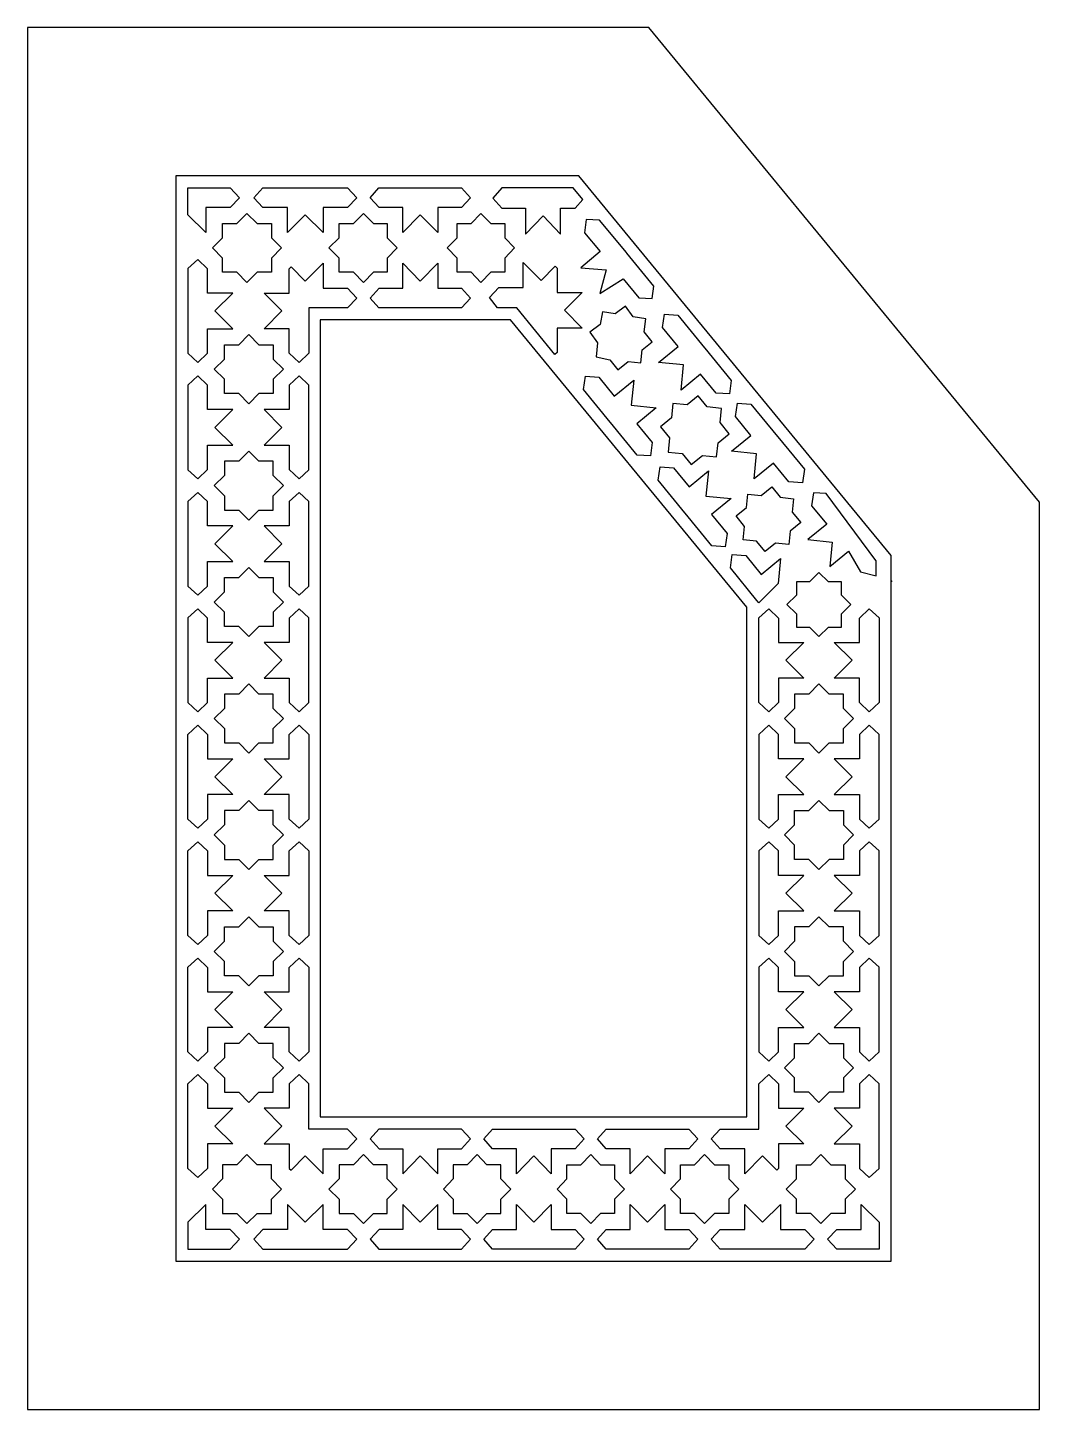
# Model space of a CAD drawing. Extents: x 1133 to 1638, y -327 to 363.
import ezdxf

# ---------------------------------------------------------------- set-up
doc = ezdxf.new("R2010")
doc.units = 0
doc.header["$MEASUREMENT"] = 0
for name, color, linetype in [('LAYER_1', 18, 'CONTINUOUS'), ('LAYER_2', 5, 'CONTINUOUS'), ('LAYER_3', 1, 'CONTINUOUS')]:
    doc.layers.add(name, color=color, linetype=linetype)

msp = doc.modelspace()

# ---------------------------------------------------------------- linework, layer by layer
at = {"layer": 'LAYER_1'}
for points in [[(1212.7, 282.59), (1212.83, 282.59), (1233.82, 282.59), (1238.38, 277.67), (1233.8, 272.76), (1221.6, 272.76), (1221.6, 272.76), (1221.6, 260.22), (1212.7, 269.13)], [(1271.24, 269.13), (1262.34, 260.22), (1262.34, 272.76), (1262.34, 272.76), (1250.13, 272.76), (1245.56, 277.67), (1250.12, 282.59), (1271.11, 282.59), (1271.24, 282.59), (1271.38, 282.59), (1292.37, 282.59), (1296.93, 277.67), (1292.35, 272.76), (1280.15, 272.76), (1280.15, 272.76), (1280.15, 260.22)], [(1328.68, 269.13), (1319.99, 260.22), (1319.99, 272.76), (1319.99, 272.76), (1308.09, 272.76), (1303.62, 277.67), (1308.07, 282.59), (1328.54, 282.59), (1328.68, 282.59), (1328.81, 282.59), (1349.28, 282.59), (1353.73, 277.67), (1349.27, 272.76), (1337.36, 272.76), (1337.36, 272.76), (1337.36, 260.22)], [(1404.92, 282.59), (1390.09, 282.59), (1389.95, 282.59), (1389.82, 282.59), (1369.35, 282.59), (1364.9, 277.49), (1369.36, 272.39), (1381.27, 272.39), (1381.27, 272.39), (1381.27, 259.39), (1389.95, 268.62), (1398.64, 259.39), (1398.64, 272.39), (1398.64, 272.39), (1405.99, 272.39), (1409.76, 276.7)], [(1242.17, 235.35), (1237.12, 240.4), (1229.98, 240.4), (1229.98, 247.54), (1224.93, 252.59), (1229.98, 257.64), (1229.98, 264.78), (1237.12, 264.78), (1242.17, 269.83), (1247.22, 264.78), (1254.36, 264.78), (1254.36, 257.64), (1259.41, 252.59), (1254.36, 247.54), (1254.36, 240.4), (1247.22, 240.4)], [(1300.32, 235.35), (1295.27, 240.4), (1288.12, 240.4), (1288.12, 247.54), (1283.07, 252.59), (1288.12, 257.64), (1288.12, 264.78), (1295.27, 264.78), (1300.32, 269.83), (1305.25, 264.78), (1312.21, 264.78), (1312.21, 257.64), (1317.14, 252.59), (1312.21, 247.54), (1312.21, 240.4), (1305.25, 240.4)], [(1358.94, 269.83), (1363.87, 264.78), (1370.83, 264.78), (1370.83, 257.64), (1375.76, 252.59), (1370.83, 247.54), (1370.83, 240.4), (1363.87, 240.4), (1358.94, 235.35), (1354.01, 240.4), (1347.04, 240.4), (1347.04, 247.54), (1342.11, 252.59), (1347.04, 257.64), (1347.04, 264.78), (1354.01, 264.78)], [(1431.64, 250.12), (1431.55, 250.22), (1418.19, 266.4), (1411.49, 266.74), (1410.66, 260.08), (1418.5, 250.72), (1418.5, 250.72), (1408.89, 242.67), (1421.43, 241.56), (1418.3, 229.88), (1429.94, 237.07), (1429.94, 237.07), (1437.77, 227.71), (1444.48, 227.36), (1445.26, 233.56), (1431.73, 250.01)], [(1226.16, 221.11), (1235.06, 230.01), (1222.53, 230.01), (1222.53, 230.01), (1222.53, 242.22), (1217.61, 246.8), (1212.7, 242.23), (1212.7, 221.25), (1212.7, 221.11), (1212.7, 220.97), (1212.7, 199.99), (1217.61, 195.42), (1222.53, 200), (1222.53, 212.21), (1222.53, 212.21), (1235.06, 212.21)], [(1273.1, 221.11), (1273.1, 220.97), (1273.1, 199.99), (1268.18, 195.42), (1263.26, 200), (1263.26, 212.21), (1263.26, 212.21), (1250.73, 212.21), (1259.63, 221.11), (1250.73, 230.01), (1263.26, 230.01), (1263.26, 230.01), (1263.26, 242.22), (1264.2, 243.09), (1271.24, 236.05), (1280.15, 244.95), (1280.15, 232.42), (1280.15, 232.42), (1292.35, 232.42), (1296.93, 227.5), (1292.37, 222.59), (1273.1, 222.59), (1273.1, 221.25)], [(1328.68, 222.59), (1328.54, 222.59), (1308.07, 222.59), (1303.62, 227.5), (1308.09, 232.42), (1319.99, 232.42), (1319.99, 232.42), (1319.99, 244.95), (1328.68, 236.05), (1337.36, 244.95), (1337.36, 232.42), (1337.36, 232.42), (1349.27, 232.42), (1353.73, 227.5), (1349.28, 222.59), (1328.81, 222.59)], [(1367.21, 222.59), (1363.3, 227.83), (1367.88, 232.75), (1380.09, 232.75), (1380.09, 232.75), (1380.09, 245.28), (1388.99, 236.38), (1396.03, 243.42), (1396.97, 242.55), (1396.97, 230.34), (1396.97, 230.34), (1409.5, 230.34), (1400.6, 221.44), (1409.5, 212.53), (1396.97, 212.53), (1396.97, 212.53), (1396.97, 200.33), (1395.91, 199.34), (1376.82, 222.59)], [(1416.44, 198.15), (1423.29, 196.75), (1427.37, 191.74), (1432.38, 195.83), (1438.81, 195.17), (1439.47, 201.61), (1444.48, 205.69), (1440.39, 210.7), (1441.2, 217.14), (1434.97, 218.18), (1431.18, 223.42), (1425.94, 219.64), (1419.56, 220.67), (1418.53, 214.29), (1413.28, 210.51), (1417.07, 205.27)], [(1470.58, 202.67), (1470.67, 202.56), (1483.93, 186.3), (1483, 179.65), (1476.3, 180.09), (1468.59, 189.55), (1468.59, 189.55), (1458.87, 181.63), (1460.15, 194.16), (1447.62, 195.43), (1457.33, 203.35), (1457.33, 203.35), (1449.62, 212.81), (1450.54, 219.47), (1457.23, 219.04), (1470.49, 202.77)], [(1225.85, 192.04), (1230.9, 197.09), (1230.9, 204.23), (1238.05, 204.23), (1243.1, 209.28), (1248.15, 204.23), (1255.29, 204.23), (1255.29, 197.09), (1260.34, 192.04), (1255.29, 186.98), (1255.29, 179.84), (1248.15, 179.84), (1243.1, 174.79), (1238.05, 179.84), (1230.9, 179.84), (1230.9, 186.98)], [(1226.16, 162.96), (1235.06, 171.87), (1222.53, 171.87), (1222.53, 171.87), (1222.53, 184.07), (1217.61, 188.65), (1212.7, 184.08), (1212.7, 163.1), (1212.7, 162.96), (1212.7, 162.82), (1212.7, 141.84), (1217.61, 137.27), (1222.53, 141.85), (1222.53, 154.06), (1222.53, 154.06), (1235.06, 154.06)], [(1273.1, 162.96), (1273.1, 163.1), (1273.1, 184.08), (1268.18, 188.65), (1263.26, 184.07), (1263.26, 171.87), (1263.26, 171.87), (1250.73, 171.87), (1259.63, 162.96), (1250.73, 154.06), (1263.26, 154.06), (1263.26, 154.06), (1263.26, 141.85), (1268.18, 137.27), (1273.1, 141.84), (1273.1, 162.82)], [(1433.95, 174), (1446.48, 172.72), (1436.76, 164.8), (1436.76, 164.8), (1444.47, 155.34), (1443.56, 148.69), (1436.86, 149.12), (1423.6, 165.38), (1423.51, 165.49), (1423.43, 165.6), (1410.17, 181.86), (1411.09, 188.51), (1417.79, 188.07), (1425.51, 178.61), (1425.51, 178.61), (1435.22, 186.53)], [(1452.34, 150.65), (1459.45, 149.93), (1463.96, 144.39), (1469.5, 148.91), (1476.6, 148.18), (1477.32, 155.29), (1482.86, 159.8), (1478.35, 165.34), (1479.07, 172.44), (1471.96, 173.17), (1467.45, 178.7), (1461.91, 174.19), (1454.81, 174.91), (1454.08, 167.81), (1448.55, 163.29), (1453.06, 157.76)], [(1507.14, 158.35), (1507.23, 158.24), (1520.52, 142.09), (1519.43, 135.26), (1512.73, 135.7), (1505.02, 145.16), (1505.02, 145.16), (1495.3, 137.24), (1496.57, 149.77), (1484.05, 151.04), (1493.76, 158.96), (1493.76, 158.96), (1486.05, 168.42), (1486.97, 175.08), (1493.74, 174.64), (1507.06, 158.46)], [(1225.85, 133.89), (1230.9, 128.83), (1230.9, 121.69), (1238.05, 121.69), (1243.1, 116.64), (1248.15, 121.69), (1255.29, 121.69), (1255.29, 128.83), (1260.34, 133.89), (1255.29, 138.94), (1255.29, 146.08), (1248.15, 146.08), (1243.1, 151.13), (1238.05, 146.08), (1230.9, 146.08), (1230.9, 138.94)], [(1471.27, 128.68), (1483.79, 127.4), (1474.08, 119.48), (1474.08, 119.48), (1481.79, 110.02), (1480.88, 103.37), (1474.18, 103.8), (1460.92, 120.06), (1460.83, 120.17), (1460.75, 120.28), (1447.49, 136.54), (1448.41, 143.19), (1455.11, 142.74), (1462.83, 133.29), (1462.83, 133.29), (1472.54, 141.21)], [(1489.87, 106.85), (1490.55, 113.54), (1486.3, 118.75), (1491.51, 122.99), (1492.19, 129.68), (1498.88, 129), (1504.09, 133.25), (1508.34, 128.04), (1515.03, 127.36), (1514.35, 120.67), (1518.6, 115.46), (1513.39, 111.21), (1512.71, 104.53), (1506.02, 105.21), (1500.81, 100.96), (1496.56, 106.17)], [(1226.16, 104.81), (1235.06, 113.72), (1222.53, 113.72), (1222.53, 113.72), (1222.53, 125.92), (1217.61, 130.5), (1212.7, 125.94), (1212.7, 104.95), (1212.7, 104.81), (1212.7, 104.67), (1212.7, 83.69), (1217.61, 79.13), (1222.53, 83.7), (1222.53, 95.91), (1222.53, 95.91), (1235.06, 95.91)], [(1273.1, 104.81), (1273.1, 104.95), (1273.1, 125.94), (1268.18, 130.5), (1263.26, 125.92), (1263.26, 113.72), (1263.26, 113.72), (1250.73, 113.72), (1259.63, 104.81), (1250.73, 95.91), (1263.26, 95.91), (1263.26, 95.91), (1263.26, 83.7), (1268.18, 79.13), (1273.1, 83.69), (1273.1, 104.67)], [(1497.7, 75.37), (1496.92, 76.32), (1496.84, 76.43), (1496.75, 76.53), (1483.49, 92.8), (1484.41, 99.44), (1491.12, 99), (1498.83, 89.54), (1498.83, 89.54), (1508.54, 97.46), (1507.27, 84.93)], [(1225.85, 75.74), (1230.9, 80.79), (1230.9, 87.93), (1238.05, 87.93), (1243.1, 92.98), (1248.15, 87.93), (1255.29, 87.93), (1255.29, 80.79), (1260.34, 75.74), (1255.29, 70.69), (1255.29, 63.55), (1248.15, 63.55), (1243.1, 58.49), (1238.05, 63.55), (1230.9, 63.55), (1230.9, 70.69)], [(1543.67, 74.49), (1538.99, 79.18), (1538.99, 85.79), (1532.38, 85.79), (1527.7, 90.47), (1523.02, 85.79), (1516.4, 85.79), (1516.4, 79.18), (1511.72, 74.49), (1516.4, 69.81), (1516.4, 63.2), (1523.02, 63.2), (1527.7, 58.52), (1532.38, 63.2), (1538.99, 63.2), (1538.99, 69.81)], [(1226.16, 46.66), (1235.06, 55.57), (1222.53, 55.57), (1222.53, 55.57), (1222.53, 67.77), (1217.61, 72.35), (1212.7, 67.79), (1212.7, 46.8), (1212.7, 46.66), (1212.7, 46.52), (1212.7, 25.54), (1217.61, 20.98), (1222.53, 25.55), (1222.53, 37.76), (1222.53, 37.76), (1235.06, 37.76)], [(1273.1, 46.66), (1273.1, 46.8), (1273.1, 67.79), (1268.18, 72.35), (1263.26, 67.77), (1263.26, 55.57), (1263.26, 55.57), (1250.73, 55.57), (1259.63, 46.66), (1250.73, 37.76), (1263.26, 37.76), (1263.26, 37.76), (1263.26, 25.55), (1268.18, 20.98), (1273.1, 25.54), (1273.1, 46.52)], [(1497.7, 46.66), (1497.7, 46.8), (1497.7, 67.79), (1502.61, 72.35), (1507.53, 67.77), (1507.53, 55.57), (1507.53, 55.57), (1520.06, 55.57), (1511.16, 46.66), (1520.06, 37.76), (1507.53, 37.76), (1507.53, 37.76), (1507.53, 25.55), (1502.61, 20.98), (1497.7, 25.54), (1497.7, 46.52)], [(1544.23, 46.66), (1535.33, 55.57), (1547.86, 55.57), (1547.86, 55.57), (1547.86, 67.77), (1552.78, 72.35), (1557.7, 67.79), (1557.7, 46.8), (1557.7, 46.66), (1557.7, 46.52), (1557.7, 25.54), (1552.78, 20.98), (1547.86, 25.55), (1547.86, 37.76), (1547.86, 37.76), (1535.33, 37.76)], [(1225.85, 17.59), (1230.9, 12.53), (1230.9, 5.39), (1238.05, 5.39), (1243.1, 0.34), (1248.15, 5.39), (1255.29, 5.39), (1255.29, 12.53), (1260.34, 17.59), (1255.29, 22.64), (1255.29, 29.78), (1248.15, 29.78), (1243.1, 34.83), (1238.05, 29.78), (1230.9, 29.78), (1230.9, 22.64)], [(1510.45, 17.59), (1515.5, 12.53), (1515.5, 5.39), (1522.64, 5.39), (1527.7, 0.34), (1532.75, 5.39), (1539.89, 5.39), (1539.89, 12.53), (1544.94, 17.59), (1539.89, 22.64), (1539.89, 29.78), (1532.75, 29.78), (1527.7, 34.83), (1522.64, 29.78), (1515.5, 29.78), (1515.5, 22.64)], [(1226.16, -11.49), (1235.06, -20.39), (1222.53, -20.39), (1222.53, -20.39), (1222.53, -32.6), (1217.61, -37.18), (1212.7, -32.61), (1212.7, -11.63), (1212.7, -11.49), (1212.7, -11.35), (1212.7, 9.63), (1217.61, 14.2), (1222.53, 9.62), (1222.53, -2.58), (1222.53, -2.58), (1235.06, -2.58)], [(1273.1, -11.49), (1273.1, -11.63), (1273.1, -32.61), (1268.18, -37.18), (1263.26, -32.6), (1263.26, -20.39), (1263.26, -20.39), (1250.73, -20.39), (1259.63, -11.49), (1250.73, -2.58), (1263.26, -2.58), (1263.26, -2.58), (1263.26, 9.62), (1268.18, 14.2), (1273.1, 9.63), (1273.1, -11.35)], [(1497.7, -11.49), (1497.7, -11.63), (1497.7, -32.61), (1502.61, -37.18), (1507.53, -32.6), (1507.53, -20.39), (1507.53, -20.39), (1520.06, -20.39), (1511.16, -11.49), (1520.06, -2.58), (1507.53, -2.58), (1507.53, -2.58), (1507.53, 9.62), (1502.61, 14.2), (1497.7, 9.63), (1497.7, -11.35)], [(1544.23, -11.49), (1535.33, -20.39), (1547.86, -20.39), (1547.86, -20.39), (1547.86, -32.6), (1552.78, -37.18), (1557.7, -32.61), (1557.7, -11.63), (1557.7, -11.49), (1557.7, -11.35), (1557.7, 9.63), (1552.78, 14.2), (1547.86, 9.62), (1547.86, -2.58), (1547.86, -2.58), (1535.33, -2.58)], [(1225.85, -40.56), (1230.9, -45.62), (1230.9, -52.76), (1238.05, -52.76), (1243.1, -57.81), (1248.15, -52.76), (1255.29, -52.76), (1255.29, -45.62), (1260.34, -40.56), (1255.29, -35.51), (1255.29, -28.37), (1248.15, -28.37), (1243.1, -23.32), (1238.05, -28.37), (1230.9, -28.37), (1230.9, -35.51)], [(1544.94, -40.56), (1539.89, -45.62), (1539.89, -52.76), (1532.75, -52.76), (1527.7, -57.81), (1522.64, -52.76), (1515.5, -52.76), (1515.5, -45.62), (1510.45, -40.56), (1515.5, -35.51), (1515.5, -28.37), (1522.64, -28.37), (1527.7, -23.32), (1532.75, -28.37), (1539.89, -28.37), (1539.89, -35.51)], [(1226.16, -69.64), (1235.06, -78.54), (1222.53, -78.54), (1222.53, -78.54), (1222.53, -90.75), (1217.61, -95.33), (1212.7, -90.76), (1212.7, -69.78), (1212.7, -69.64), (1212.7, -69.5), (1212.7, -48.51), (1217.61, -43.95), (1222.53, -48.53), (1222.53, -60.73), (1222.53, -60.73), (1235.06, -60.73)], [(1273.1, -69.64), (1273.1, -69.78), (1273.1, -90.76), (1268.18, -95.33), (1263.26, -90.75), (1263.26, -78.54), (1263.26, -78.54), (1250.73, -78.54), (1259.63, -69.64), (1250.73, -60.73), (1263.26, -60.73), (1263.26, -60.73), (1263.26, -48.53), (1268.18, -43.95), (1273.1, -48.51), (1273.1, -69.5)], [(1497.7, -69.64), (1497.7, -69.78), (1497.7, -90.76), (1502.61, -95.33), (1507.53, -90.75), (1507.53, -78.54), (1507.53, -78.54), (1520.06, -78.54), (1511.16, -69.64), (1520.06, -60.73), (1507.53, -60.73), (1507.53, -60.73), (1507.53, -48.53), (1502.61, -43.95), (1497.7, -48.51), (1497.7, -69.5)], [(1544.23, -69.64), (1535.33, -78.54), (1547.86, -78.54), (1547.86, -78.54), (1547.86, -90.75), (1552.78, -95.33), (1557.7, -90.76), (1557.7, -69.78), (1557.7, -69.64), (1557.7, -69.5), (1557.7, -48.51), (1552.78, -43.95), (1547.86, -48.53), (1547.86, -60.73), (1547.86, -60.73), (1535.33, -60.73)], [(1225.85, -98.71), (1230.9, -93.66), (1230.9, -86.52), (1238.05, -86.52), (1243.1, -81.47), (1248.15, -86.52), (1255.29, -86.52), (1255.29, -93.66), (1260.34, -98.71), (1255.29, -103.76), (1255.29, -110.91), (1248.15, -110.91), (1243.1, -115.96), (1238.05, -110.91), (1230.9, -110.91), (1230.9, -103.76)], [(1544.94, -98.71), (1539.89, -93.66), (1539.89, -86.52), (1532.75, -86.52), (1527.7, -81.47), (1522.64, -86.52), (1515.5, -86.52), (1515.5, -93.66), (1510.45, -98.71), (1515.5, -103.76), (1515.5, -110.91), (1522.64, -110.91), (1527.7, -115.96), (1532.75, -110.91), (1539.89, -110.91), (1539.89, -103.76)], [(1226.16, -127.79), (1235.06, -136.69), (1222.53, -136.69), (1222.53, -136.69), (1222.53, -148.9), (1217.61, -153.47), (1212.7, -148.91), (1212.7, -127.93), (1212.7, -127.79), (1212.7, -127.65), (1212.7, -106.66), (1217.61, -102.1), (1222.53, -106.68), (1222.53, -118.88), (1222.53, -118.88), (1235.06, -118.88)], [(1273.1, -127.79), (1273.1, -127.93), (1273.1, -148.91), (1268.18, -153.47), (1263.26, -148.9), (1263.26, -136.69), (1263.26, -136.69), (1250.73, -136.69), (1259.63, -127.79), (1250.73, -118.88), (1263.26, -118.88), (1263.26, -118.88), (1263.26, -106.68), (1268.18, -102.1), (1273.1, -106.66), (1273.1, -127.65)], [(1497.7, -127.79), (1497.7, -127.93), (1497.7, -148.91), (1502.61, -153.47), (1507.53, -148.9), (1507.53, -136.69), (1507.53, -136.69), (1520.06, -136.69), (1511.16, -127.79), (1520.06, -118.88), (1507.53, -118.88), (1507.53, -118.88), (1507.53, -106.68), (1502.61, -102.1), (1497.7, -106.66), (1497.7, -127.65)], [(1544.23, -127.79), (1535.33, -136.69), (1547.86, -136.69), (1547.86, -136.69), (1547.86, -148.9), (1552.78, -153.47), (1557.7, -148.91), (1557.7, -127.93), (1557.7, -127.79), (1557.7, -127.65), (1557.7, -106.66), (1552.78, -102.1), (1547.86, -106.68), (1547.86, -118.88), (1547.86, -118.88), (1535.33, -118.88)], [(1225.85, -156.86), (1230.9, -161.91), (1230.9, -169.06), (1238.05, -169.06), (1243.1, -174.11), (1248.15, -169.06), (1255.29, -169.06), (1255.29, -161.91), (1260.34, -156.86), (1255.29, -151.81), (1255.29, -144.67), (1248.15, -144.67), (1243.1, -139.62), (1238.05, -144.67), (1230.9, -144.67), (1230.9, -151.81)], [(1544.94, -156.86), (1539.89, -161.91), (1539.89, -169.06), (1532.75, -169.06), (1527.7, -174.11), (1522.64, -169.06), (1515.5, -169.06), (1515.5, -161.91), (1510.45, -156.86), (1515.5, -151.81), (1515.5, -144.67), (1522.64, -144.67), (1527.7, -139.62), (1532.75, -144.67), (1539.89, -144.67), (1539.89, -151.81)], [(1226.16, -185.94), (1235.06, -194.84), (1222.53, -194.84), (1222.53, -194.84), (1222.53, -207.05), (1217.61, -211.62), (1212.7, -207.06), (1212.7, -186.07), (1212.7, -185.94), (1212.7, -185.8), (1212.7, -164.81), (1217.61, -160.25), (1222.53, -164.83), (1222.53, -177.03), (1222.53, -177.03), (1235.06, -177.03)], [(1273.1, -185.94), (1273.1, -185.8), (1273.1, -164.81), (1268.18, -160.25), (1263.26, -164.83), (1263.26, -177.03), (1263.26, -177.03), (1250.73, -177.03), (1259.63, -185.94), (1250.73, -194.84), (1263.26, -194.84), (1263.26, -194.84), (1263.26, -207.05), (1264.2, -207.92), (1271.24, -200.88), (1280.15, -209.78), (1280.15, -197.25), (1280.15, -197.25), (1292.35, -197.25), (1296.93, -192.33), (1292.37, -187.41), (1273.1, -187.41), (1273.1, -186.07)], [(1497.7, -185.94), (1497.7, -185.8), (1497.7, -164.81), (1502.61, -160.25), (1507.53, -164.83), (1507.53, -177.03), (1507.53, -177.03), (1520.06, -177.03), (1511.16, -185.94), (1520.06, -194.84), (1507.53, -194.84), (1507.53, -194.84), (1507.53, -207.05), (1506.59, -207.92), (1499.55, -200.88), (1490.64, -209.78), (1490.64, -197.25), (1490.64, -197.25), (1478.44, -197.25), (1473.86, -192.33), (1478.42, -187.41), (1497.7, -187.41), (1497.7, -186.07)], [(1544.23, -185.94), (1535.33, -194.84), (1547.86, -194.84), (1547.86, -194.84), (1547.86, -207.05), (1552.78, -211.62), (1557.7, -207.06), (1557.7, -186.07), (1557.7, -185.94), (1557.7, -185.8), (1557.7, -164.81), (1552.78, -160.25), (1547.86, -164.83), (1547.86, -177.03), (1547.86, -177.03), (1535.33, -177.03)], [(1328.68, -187.41), (1328.54, -187.41), (1308.07, -187.41), (1303.62, -192.33), (1308.09, -197.25), (1319.99, -197.25), (1319.99, -197.25), (1319.99, -209.78), (1328.68, -200.88), (1337.36, -209.78), (1337.36, -197.25), (1337.36, -197.25), (1349.27, -197.25), (1353.73, -192.33), (1349.28, -187.41), (1328.81, -187.41)], [(1385.4, -187.41), (1385.53, -187.41), (1406, -187.41), (1410.45, -192.33), (1405.99, -197.25), (1394.08, -197.25), (1394.08, -197.25), (1394.08, -209.78), (1385.4, -200.88), (1376.71, -209.78), (1376.71, -197.25), (1376.71, -197.25), (1364.81, -197.25), (1360.34, -192.33), (1364.79, -187.41), (1385.26, -187.41)], [(1442.11, -187.41), (1442.25, -187.41), (1462.72, -187.41), (1467.17, -192.33), (1462.7, -197.25), (1450.8, -197.25), (1450.8, -197.25), (1450.8, -209.78), (1442.11, -200.88), (1433.43, -209.78), (1433.43, -197.25), (1433.43, -197.25), (1421.52, -197.25), (1417.06, -192.33), (1421.51, -187.41), (1441.98, -187.41)], [(1242.17, -200.17), (1237.12, -205.22), (1229.98, -205.22), (1229.98, -212.36), (1224.93, -217.41), (1229.98, -222.47), (1229.98, -229.61), (1237.12, -229.61), (1242.17, -234.66), (1247.22, -229.61), (1254.36, -229.61), (1254.36, -222.47), (1259.41, -217.41), (1254.36, -212.36), (1254.36, -205.22), (1247.22, -205.22)], [(1300.32, -200.17), (1295.27, -205.22), (1288.12, -205.22), (1288.12, -212.36), (1283.07, -217.41), (1288.12, -222.47), (1288.12, -229.61), (1295.27, -229.61), (1300.32, -234.66), (1305.25, -229.61), (1312.21, -229.61), (1312.21, -222.47), (1317.14, -217.41), (1312.21, -212.36), (1312.21, -205.22), (1305.25, -205.22)], [(1357.04, -200.17), (1352.11, -205.22), (1345.14, -205.22), (1345.14, -212.36), (1340.22, -217.41), (1345.14, -222.47), (1345.14, -229.61), (1352.11, -229.61), (1357.04, -234.66), (1361.97, -229.61), (1368.93, -229.61), (1368.93, -222.47), (1373.86, -217.41), (1368.93, -212.36), (1368.93, -205.22), (1361.97, -205.22)], [(1413.76, -200.17), (1418.68, -205.22), (1425.65, -205.22), (1425.65, -212.36), (1430.58, -217.41), (1425.65, -222.47), (1425.65, -229.61), (1418.68, -229.61), (1413.76, -234.66), (1408.83, -229.61), (1401.86, -229.61), (1401.86, -222.47), (1396.93, -217.41), (1401.86, -212.36), (1401.86, -205.22), (1408.83, -205.22)], [(1470.47, -200.17), (1475.53, -205.22), (1482.67, -205.22), (1482.67, -212.36), (1487.72, -217.41), (1482.67, -222.47), (1482.67, -229.61), (1475.53, -229.61), (1470.47, -234.66), (1465.54, -229.61), (1458.58, -229.61), (1458.58, -222.47), (1453.65, -217.41), (1458.58, -212.36), (1458.58, -205.22), (1465.54, -205.22)], [(1528.62, -200.17), (1533.68, -205.22), (1540.82, -205.22), (1540.82, -212.36), (1545.87, -217.41), (1540.82, -222.47), (1540.82, -229.61), (1533.68, -229.61), (1528.62, -234.66), (1523.57, -229.61), (1516.43, -229.61), (1516.43, -222.47), (1511.38, -217.41), (1516.43, -212.36), (1516.43, -205.22), (1523.57, -205.22)], [(1212.7, -247.41), (1212.83, -247.41), (1233.82, -247.41), (1238.38, -242.5), (1233.8, -237.58), (1221.6, -237.58), (1221.6, -237.58), (1221.6, -225.05), (1212.7, -233.95)], [(1271.24, -233.95), (1262.34, -225.05), (1262.34, -237.58), (1262.34, -237.58), (1250.13, -237.58), (1245.56, -242.5), (1250.12, -247.41), (1271.11, -247.41), (1271.24, -247.41), (1271.38, -247.41), (1292.37, -247.41), (1296.93, -242.5), (1292.35, -237.58), (1280.15, -237.58), (1280.15, -237.58), (1280.15, -225.05)], [(1328.68, -233.95), (1319.99, -225.05), (1319.99, -237.58), (1319.99, -237.58), (1308.09, -237.58), (1303.62, -242.5), (1308.07, -247.41), (1328.54, -247.41), (1328.68, -247.41), (1328.81, -247.41), (1349.28, -247.41), (1353.73, -242.5), (1349.27, -237.58), (1337.36, -237.58), (1337.36, -237.58), (1337.36, -225.05)], [(1385.4, -233.95), (1394.08, -225.05), (1394.08, -237.58), (1394.08, -237.58), (1405.99, -237.58), (1410.45, -242.5), (1406, -247.41), (1385.53, -247.41), (1385.4, -247.41), (1385.26, -247.41), (1364.79, -247.41), (1360.34, -242.5), (1364.81, -237.58), (1376.71, -237.58), (1376.71, -237.58), (1376.71, -225.05)], [(1442.11, -233.95), (1450.8, -225.05), (1450.8, -237.58), (1450.8, -237.58), (1462.7, -237.58), (1467.17, -242.5), (1462.72, -247.41), (1442.25, -247.41), (1442.11, -247.41), (1441.98, -247.41), (1421.51, -247.41), (1417.06, -242.5), (1421.52, -237.58), (1433.43, -237.58), (1433.43, -237.58), (1433.43, -225.05)], [(1499.55, -233.95), (1508.45, -225.05), (1508.45, -237.58), (1508.45, -237.58), (1520.66, -237.58), (1525.23, -242.5), (1520.67, -247.41), (1499.69, -247.41), (1499.55, -247.41), (1499.41, -247.41), (1478.42, -247.41), (1473.86, -242.5), (1478.44, -237.58), (1490.64, -237.58), (1490.64, -237.58), (1490.64, -225.05)], [(1557.7, -247.41), (1557.56, -247.41), (1536.57, -247.41), (1532.01, -242.5), (1536.59, -237.58), (1548.79, -237.58), (1548.79, -237.58), (1548.79, -225.05), (1557.7, -233.95)]]:
    msp.add_lwpolyline(points, close=True, dxfattribs=at)
for points in [[(1531.26, 129.92), (1524.92, 130.33), (1524.03, 123.85), (1531.54, 114.64), (1531.54, 114.64), (1522.08, 106.93), (1534.28, 105.69), (1533.04, 93.49), (1542.49, 101.2), (1542.49, 101.21), (1548.49, 90.81), (1556.19, 88.75), (1556.19, 96.33), (1556.1, 96.51)], [(1556.1, 96.51), (1531.26, 129.92)], [(1563.7, 86.28), (1564.05, 85.8)]]:
    msp.add_lwpolyline(points, dxfattribs=at)
at = {"layer": 'LAYER_2'}
for points in [[(1563.7, -253.41), (1563.7, 99.06), (1407.75, 288.59), (1206.7, 288.59), (1206.7, -253.41)], [(1491.7, 73.25), (1373.76, 216.59), (1278.7, 216.59), (1278.7, -181.41), (1491.7, -181.41)]]:
    msp.add_lwpolyline(points, close=True, dxfattribs=at)
at = {"layer": 'LAYER_3'}
msp.add_lwpolyline([(1442.7, 362.59), (1132.7, 362.59), (1132.7, -327.41), (1637.7, -327.41), (1637.7, 125.59)], close=True, dxfattribs=at)

doc.saveas('drawing.dxf')
